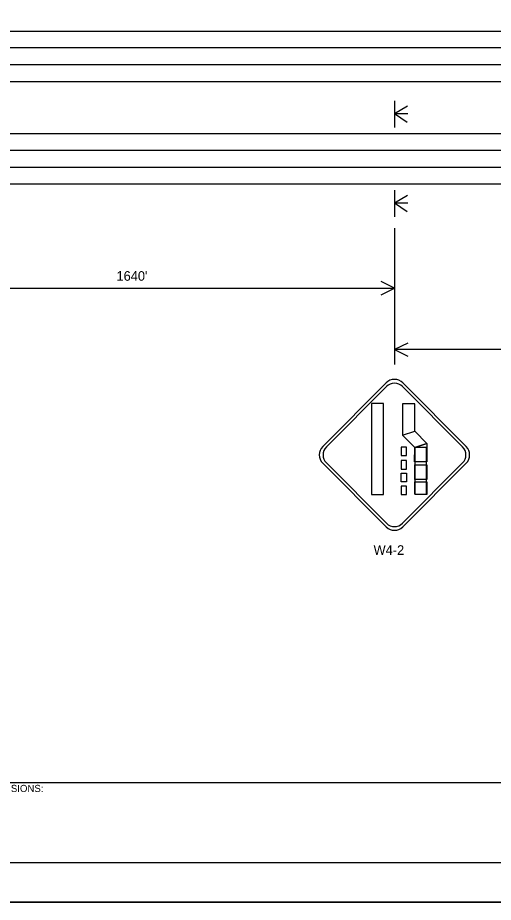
# Model space of a CAD drawing. Extents: x 0 to 34, y 0 to 22.
# Drawn here: x 11.8 to 17.76, y 0 to 11.08 of the extents above; entities that cross this region are included whole.
import ezdxf

# ---------------------------------------------------------------- set-up
doc = ezdxf.new("R2010")
doc.units = 0
for name, color, linetype in [('Level 1', 7, 'Continuous'), ('Level 32', 7, 'Continuous'), ('PlotBorder', 7, 'Continuous'), ('SHADE-GENERIC', 7, 'Continuous'), ('SHT-BNDRY', 7, 'Continuous'), ('SHT-FENCE', 7, 'Continuous'), ('Title_Box', 7, 'Continuous')]:
    doc.layers.add(name, color=color, linetype=linetype)

msp = doc.modelspace()

# ---------------------------------------------------------------- linework, layer by layer
at = {"layer": 'Level 1'}
for p, q in [((2.678, 10.912), (32.69, 10.912)), ((2.678, 10.708), (32.69, 10.708)), ((2.678, 10.495), (32.69, 10.495)), ((2.678, 10.282), (32.69, 10.282)), ((16.526, 10.041), (16.526, 9.874)), ((16.526, 9.882), (16.686, 9.977)), ((16.526, 9.882), (16.684, 9.774)), ((16.526, 9.879), (16.692, 9.879)), ((16.526, 9.874), (16.526, 9.707)), ((16.526, 9.707), (16.526, 9.707)), ((2.678, 9.631), (32.69, 9.631)), ((2.678, 9.423), (32.69, 9.423)), ((2.678, 9.21), (32.69, 9.21)), ((2.678, 9.001), (32.69, 9.001)), ((16.526, 8.922), (16.526, 8.755)), ((16.526, 8.763), (16.686, 8.858)), ((16.526, 8.763), (16.684, 8.655)), ((16.526, 8.76), (16.692, 8.76)), ((16.526, 8.755), (16.526, 8.588)), ((16.526, 8.588), (16.526, 8.588)), ((16.526, 8.445), (16.526, 6.738)), ((3.601, 7.692), (16.526, 7.692)), ((13.295, 7.693), (13.295, 7.692)), ((15.626, 5.71), (16.42, 6.507)), ((15.671, 5.705), (16.425, 6.462)), ((16.623, 6.462), (17.378, 5.705)), ((16.629, 6.507), (17.422, 5.71)), ((16.42, 4.703), (15.626, 5.5)), ((16.425, 4.748), (15.671, 5.506)), ((17.378, 5.506), (16.623, 4.748)), ((17.422, 5.5), (16.629, 4.703))]:
    msp.add_line(p, q, dxfattribs=at)
for points in [[(16.359, 7.608), (16.526, 7.692), (16.359, 7.775)], [(16.692, 7.006), (16.526, 6.923), (16.692, 6.84)]]:
    msp.add_lwpolyline(points, dxfattribs=at)
for centre, major_axis, start_param, end_param in [((16.524, 6.402), (0, -0.148), 2.356194, 3.926991), ((16.524, 6.362), (0, -0.141), 2.356194, 3.926991), ((15.73, 5.605), (0, -0.148), 3.926991, 5.497787), ((15.77, 5.605), (0, -0.141), 3.926991, 5.497787), ((17.278, 5.605), (0, 0.141), 3.926991, 5.497787), ((17.318, 5.605), (0, 0.148), 3.926991, 5.497787), ((16.524, 4.808), (0, -0.148), 5.497787, 7.068583), ((16.524, 4.848), (0, -0.141), 5.497787, 7.068583)]:
    msp.add_ellipse(centre, major_axis=major_axis, ratio=0.996122, start_param=start_param, end_param=end_param, dxfattribs=at)
at = {"layer": 'Level 32'}
msp.add_line((19.757, 6.923), (16.526, 6.923), dxfattribs=at)
at = {"layer": 'PlotBorder'}
msp.add_lwpolyline([(0, 0.001), (34, 0.001), (34, 22.001), (0, 22.001)], close=True, dxfattribs=at)
at = {"layer": 'SHADE-GENERIC'}
for points in [[(16.387, 6.247), (16.236, 6.247), (16.236, 5.11), (16.387, 5.11)], [(16.779, 6.246), (16.626, 6.246), (16.624, 5.852), (16.778, 5.901)], [(16.624, 5.852), (16.778, 5.901), (16.928, 5.747), (16.778, 5.698)], [(16.674, 5.703), (16.608, 5.703), (16.608, 5.596), (16.674, 5.596)], [(16.777, 5.697), (16.928, 5.747), (16.929, 5.516), (16.776, 5.516)], [(16.778, 5.111), (16.926, 5.111), (16.926, 5.698), (16.778, 5.698)], [(16.674, 5.534), (16.608, 5.534), (16.608, 5.428), (16.674, 5.428)], [(16.778, 5.481), (16.929, 5.481), (16.929, 5.295), (16.777, 5.295)], [(16.608, 5.374), (16.674, 5.374), (16.674, 5.268), (16.608, 5.268)], [(16.674, 5.214), (16.608, 5.214), (16.608, 5.107), (16.674, 5.107)], [(16.78, 5.269), (16.93, 5.269), (16.929, 5.11), (16.778, 5.111)]]:
    msp.add_lwpolyline(points, close=True, dxfattribs=at)
at = {"layer": 'SHT-BNDRY'}
msp.add_lwpolyline([(1.25, 0.501), (33.5, 0.501), (33.5, 21.501), (1.25, 21.501)], close=True, dxfattribs=at)
msp.add_lwpolyline([(1.25, 1.502), (33.5, 1.502)], dxfattribs=at)
at = {"layer": 'SHT-FENCE'}
msp.add_lwpolyline([(0, 22.001), (34, 22.001), (34, 0.001), (0, 0.001)], close=True, dxfattribs=at)

# ---------------------------------------------------------------- texts
at = {"layer": 'Level 1'}
for s, p in [("1640'", (13.042, 7.786)), ('W4-2', (16.262, 4.353))]:
    msp.add_text(s, height=0.12, dxfattribs=at).set_placement(p)
at = {"layer": 'Title_Box'}
msp.add_text('REVISIONS:', height=0.09, dxfattribs=at).set_placement((11.438, 1.382))

doc.saveas('drawing.dxf')
